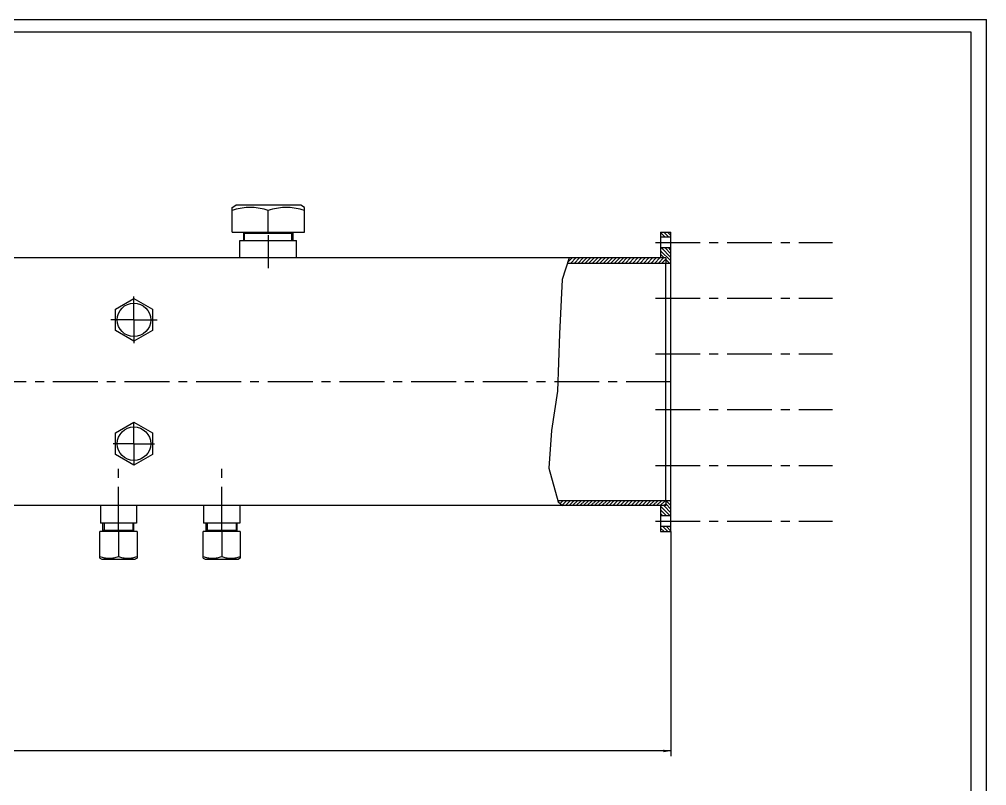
# Model space of a CAD drawing. Header units: millimetres. Extents: x 0 to 841, y 0 to 594.
# Drawn here: x 466.3 to 841, y 297 to 594 of the extents above; entities that cross this region are included whole.
import ezdxf

# ---------------------------------------------------------------- set-up
doc = ezdxf.new("R2010")
doc.units = ezdxf.units.MM
doc.header["$LTSCALE"] = 46.255
doc.linetypes.add('CENTER', pattern=[0.6, 0.375, -0.075, 0.075, -0.075])
doc.layers.get('0').update_dxf_attribs({"linetype": 'CONTINUOUS'})
for name, color, linetype in [('ALL_AXIS', 7, 'CONTINUOUS'), ('ALL_DIMENSIONS', 7, 'CONTINUOUS'), ('ALL_ROUND', 7, 'CONTINUOUS')]:
    doc.layers.add(name, color=color, linetype=linetype)
doc.styles.get("Standard").update_dxf_attribs({"font": 'txt', "width": 0.7})
doc.dimstyles.new('DIMSTYLE_1', dxfattribs={"dimtxt": 3.5, "dimasz": 3, "dimexe": 0.18, "dimexo": 0.0625, "dimgap": 0.09, "dimtad": 1, "dimdec": 5, "dimlfac": 2.5, "dimdsep": 46, "dimtxsty": 'STANDARD', "dimblk": '_FILLED', "dimblk1": '_FILLED', "dimblk2": '_FILLED', "dimcen": 0.09, "dimadec": 0, "dimazin": 0, "dimtp": 1.2, "dimtm": 1.2, "dimtfac": 1, "dimtdec": 5, "dimtofl": 0, "dimtmove": 0, "dimatfit": 3, "dimldrblk": '_FILLED', "dimfxl": 1, "dimtolj": 1, "dimarcsym": 0})

# ---------------------------------------------------------------- blocks, each defined once
blk = doc.blocks.new('_FILLED')
at = {"color": 0, "linetype": 'BYBLOCK'}
blk.add_solid([(0, 0), (-1, 0.17), (-1, -0.17)], dxfattribs=at)
blk = doc.blocks.new('*D0')
at = {"layer": 'ALL_DIMENSIONS', "color": 2, "linetype": 'CONTINUOUS'}
for p, q in [((122.73, 395.53), (122.73, 308.46)), ((718.73, 395.53), (718.73, 308.46)), ((122.73, 310.46), (420.73, 310.46)), ((718.73, 310.46), (420.73, 310.46))]:
    blk.add_line(p, q, dxfattribs=at)
at = {"layer": 'ALL_DIMENSIONS', "color": 2, "linetype": 'CONTINUOUS', "xscale": 3, "yscale": 3, "zscale": 3, "rotation": 180}
blk.add_blockref('_FILLED', (122.73, 310.46), dxfattribs=at)
at = {"layer": 'ALL_DIMENSIONS', "color": 2, "linetype": 'CONTINUOUS', "xscale": 3, "yscale": 3, "zscale": 3}
blk.add_blockref('_FILLED', (718.73, 310.46), dxfattribs=at)

msp = doc.modelspace()

# ---------------------------------------------------------------- linework, layer by layer
at = {"color": 7, "linetype": 'CONTINUOUS'}
for p, q in [((0, 594), (841, 594)), ((841, 0), (841, 594)), ((835, 589), (20, 589)), ((835, 5), (835, 589)), ((548.7284775, 511.534471), (576.7284775, 511.534471)), ((572.3284775, 511.134471), (553.1284775, 511.134471)), ((714.7284775, 511.534471), (718.7284775, 511.534471)), ((714.7284775, 511.534471), (714.7284775, 501.534471)), ((718.7284775, 509.634471), (714.7284775, 509.634471)), ((718.7284775, 395.534471), (718.7284775, 511.534471)), ((718.7284775, 505.434471), (714.7284775, 505.434471)), ((716.7284775, 501.534471), (126.7284775, 501.534471)), ((679.2341664, 501.534471), (676.5866255, 493.1691202)), ((678.6011885, 499.534471), (718.7284775, 499.534471)), ((716.7284775, 501.534471), (716.7284775, 499.534471)), ((716.7284775, 411.454471), (716.7284775, 495.614471)), ((676.5866255, 493.1691202), (675.6102814, 472.1388027)), ((675.6102814, 472.1388027), (674.7244785, 449.8865454)), ((674.7244785, 449.8865454), (672.5106432, 434.602619)), ((672.5106432, 434.602619), (671.4740534, 420.0897825)), ((671.4740534, 420.0897825), (675.008472, 407.0035266)), ((716.7284775, 405.534471), (126.7284775, 405.534471)), ((674.8650712, 407.534471), (718.7284775, 407.534471)), ((675.008472, 407.0035266), (676.7536727, 405.534471)), ((714.7284775, 405.534471), (714.7284775, 395.534471)), ((716.7284775, 407.534471), (716.7284775, 405.534471)), ((718.7284775, 401.634471), (714.7284775, 401.634471)), ((718.7284775, 397.434471), (714.7284775, 397.434471)), ((511.9284775, 395.534471), (497.5284775, 395.534471)), ((510.7284775, 395.934471), (498.7284775, 395.934471)), ((551.9284775, 395.534471), (537.5284775, 395.534471)), ((550.7284775, 395.934471), (538.7284775, 395.934471)), ((714.7284775, 395.534471), (718.7284775, 395.534471))]:
    msp.add_line(p, q, dxfattribs=at)
at = {"color": 2, "linetype": 'CONTINUOUS'}
for p, q in [((553.5284775, 508.334471), (553.5284775, 511.134471)), ((571.9284775, 508.334471), (571.9284775, 511.134471)), ((716.5058368, 509.634471), (714.7284775, 511.4118303)), ((715.0916232, 509.634471), (714.7284775, 509.9976167)), ((717.9200503, 509.634471), (716.0200503, 511.534471)), ((718.7284775, 510.2402574), (717.4342639, 511.534471)), ((718.7284775, 500.3407625), (714.7284775, 504.3407625)), ((716.1205554, 501.534471), (714.7284775, 502.9265489)), ((718.7284775, 501.754976), (715.0489825, 505.434471)), ((718.7284775, 503.1691896), (716.4631961, 505.434471)), ((718.7284775, 504.5834032), (717.8774096, 505.434471)), ((678.6571165, 499.7111849), (680.4804026, 501.534471)), ((679.8946162, 499.534471), (681.8946162, 501.534471)), ((681.3088297, 499.534471), (683.3088297, 501.534471)), ((682.7230433, 499.534471), (684.7230433, 501.534471)), ((684.1372568, 499.534471), (686.1372568, 501.534471)), ((685.5514704, 499.534471), (687.5514704, 501.534471)), ((686.965684, 499.534471), (688.965684, 501.534471)), ((688.3798975, 499.534471), (690.3798975, 501.534471)), ((689.7941111, 499.534471), (691.7941111, 501.534471)), ((691.2083247, 499.534471), (693.2083247, 501.534471)), ((692.6225382, 499.534471), (694.6225382, 501.534471)), ((694.0367518, 499.534471), (696.0367518, 501.534471)), ((695.4509653, 499.534471), (697.4509653, 501.534471)), ((696.8651789, 499.534471), (698.8651789, 501.534471)), ((698.2793925, 499.534471), (700.2793925, 501.534471)), ((699.693606, 499.534471), (701.693606, 501.534471)), ((701.1078196, 499.534471), (703.1078196, 501.534471)), ((702.5220332, 499.534471), (704.5220332, 501.534471)), ((703.9362467, 499.534471), (705.9362467, 501.534471)), ((705.3504603, 499.534471), (707.3504603, 501.534471)), ((706.7646738, 499.534471), (708.7646738, 501.534471)), ((708.1788874, 499.534471), (710.1788874, 501.534471)), ((709.593101, 499.534471), (711.593101, 501.534471)), ((711.0073145, 499.534471), (713.0073145, 501.534471)), ((712.4215281, 499.534471), (714.4215281, 501.534471)), ((713.8357416, 499.534471), (715.8357416, 501.534471)), ((715.2499552, 499.534471), (716.7284775, 501.0129932)), ((716.6641688, 499.534471), (716.7284775, 499.5987797)), ((718.1205554, 499.534471), (716.7284775, 500.9265489)), ((675.0282577, 406.9868716), (675.575857, 407.534471)), ((675.7961138, 406.3405142), (676.9900706, 407.534471)), ((676.56397, 405.6941568), (678.4042841, 407.534471)), ((677.8184977, 405.534471), (679.8184977, 407.534471)), ((679.2327113, 405.534471), (681.2327113, 407.534471)), ((680.6469248, 405.534471), (682.6469248, 407.534471)), ((682.0611384, 405.534471), (684.0611384, 407.534471)), ((683.475352, 405.534471), (685.475352, 407.534471)), ((684.8895655, 405.534471), (686.8895655, 407.534471)), ((686.3037791, 405.534471), (688.3037791, 407.534471)), ((687.7179926, 405.534471), (689.7179926, 407.534471)), ((689.1322062, 405.534471), (691.1322062, 407.534471)), ((690.5464198, 405.534471), (692.5464198, 407.534471)), ((691.9606333, 405.534471), (693.9606333, 407.534471)), ((693.3748469, 405.534471), (695.3748469, 407.534471)), ((694.7890605, 405.534471), (696.7890605, 407.534471)), ((696.203274, 405.534471), (698.203274, 407.534471)), ((697.6174876, 405.534471), (699.6174876, 407.534471)), ((699.0317011, 405.534471), (701.0317011, 407.534471)), ((700.4459147, 405.534471), (702.4459147, 407.534471)), ((701.8601283, 405.534471), (703.8601283, 407.534471)), ((703.2743418, 405.534471), (705.2743418, 407.534471)), ((704.6885554, 405.534471), (706.6885554, 407.534471)), ((706.102769, 405.534471), (708.102769, 407.534471)), ((707.5169825, 405.534471), (709.5169825, 407.534471)), ((708.9311961, 405.534471), (710.9311961, 407.534471)), ((710.3454096, 405.534471), (712.3454096, 407.534471)), ((711.7596232, 405.534471), (713.7596232, 407.534471)), ((713.1738368, 405.534471), (715.1738368, 407.534471)), ((714.5880503, 405.534471), (716.5880503, 407.534471)), ((718.4398196, 401.634471), (714.7284775, 405.3458131)), ((718.7284775, 402.7600267), (715.9540332, 405.534471)), ((716.0022639, 405.534471), (716.7284775, 406.2606845)), ((718.7284775, 404.1742402), (716.7284775, 406.1742402)), ((718.7284775, 405.5884538), (716.7824603, 407.534471)), ((718.7284775, 407.0026674), (718.1966738, 407.534471)), ((717.025606, 401.634471), (714.7284775, 403.9315996)), ((715.6113925, 401.634471), (714.7284775, 402.517386)), ((499.1284775, 398.734471), (499.1284775, 395.934471)), ((510.3284775, 398.734471), (510.3284775, 395.934471)), ((539.1284775, 398.734471), (539.1284775, 395.934471)), ((550.3284775, 398.734471), (550.3284775, 395.934471)), ((717.4687518, 395.534471), (715.5687518, 397.434471)), ((718.7284775, 395.6889589), (716.9829653, 397.434471)), ((718.7284775, 397.1031724), (718.3971789, 397.434471)), ((716.0545382, 395.534471), (714.7284775, 396.8605317))]:
    msp.add_line(p, q, dxfattribs=at)
at = {"layer": 'ALL_AXIS', "color": 7, "linetype": 'CONTINUOUS'}
for p, q in [((548.7284775, 521.1261806), (550.1284775, 521.934471)), ((548.7284775, 511.534471), (548.7284775, 521.1261806)), ((575.3284775, 521.934471), (550.1284775, 521.934471)), ((576.7284775, 521.1261806), (575.3284775, 521.934471)), ((576.7284775, 511.534471), (576.7284775, 521.1261806)), ((562.7284775, 511.534471), (562.7284775, 519.875751)), ((553.1284775, 511.134471), (572.3284775, 511.134471)), ((553.1284775, 511.134471), (553.1284775, 508.334471)), ((553.5284775, 511.134471), (553.5284775, 511.534471)), ((571.9284775, 511.134471), (571.9284775, 511.534471)), ((572.3284775, 511.134471), (572.3284775, 508.334471)), ((551.7284775, 508.334471), (573.7284775, 508.334471)), ((551.7284775, 501.534471), (551.7284775, 508.334471)), ((573.7284775, 501.534471), (573.7284775, 508.334471)), ((503.5284775, 481.6913929), (510.7284775, 485.8483149)), ((510.7284775, 485.8483149), (517.9284775, 481.6913929)), ((503.5284775, 473.377549), (503.5284775, 481.6913929)), ((517.9284775, 481.6913929), (517.9284775, 473.377549)), ((510.7284775, 469.2206271), (503.5284775, 473.377549)), ((517.9284775, 473.377549), (510.7284775, 469.2206271)), ((503.5284775, 433.6913929), (510.7284775, 437.8483149)), ((510.7284775, 437.8483149), (517.9284775, 433.6913929)), ((503.5284775, 425.377549), (503.5284775, 433.6913929)), ((517.9284775, 433.6913929), (517.9284775, 425.377549)), ((510.7284775, 421.2206271), (503.5284775, 425.377549)), ((517.9284775, 425.377549), (510.7284775, 421.2206271)), ((497.7284775, 405.534471), (497.7284775, 398.734471)), ((511.7284775, 405.534471), (511.7284775, 398.734471)), ((537.7284775, 405.534471), (537.7284775, 398.734471)), ((551.7284775, 405.534471), (551.7284775, 398.734471)), ((511.7284775, 398.734471), (497.7284775, 398.734471)), ((498.7284775, 395.934471), (498.7284775, 398.734471)), ((510.7284775, 395.934471), (510.7284775, 398.734471)), ((551.7284775, 398.734471), (537.7284775, 398.734471)), ((538.7284775, 395.934471), (538.7284775, 398.734471)), ((550.7284775, 395.934471), (550.7284775, 398.734471)), ((497.5284775, 385.1501632), (497.5284775, 395.534471)), ((510.7284775, 395.934471), (498.7284775, 395.934471)), ((499.1284775, 395.934471), (499.1284775, 395.534471)), ((504.7284775, 395.534471), (504.7284775, 385.7932412)), ((510.3284775, 395.934471), (510.3284775, 395.534471)), ((511.9284775, 395.534471), (511.9284775, 385.1501632)), ((537.5284775, 385.1501632), (537.5284775, 395.534471)), ((550.7284775, 395.934471), (538.7284775, 395.934471)), ((539.1284775, 395.934471), (539.1284775, 395.534471)), ((544.7284775, 395.534471), (544.7284775, 385.7932412)), ((550.3284775, 395.934471), (550.3284775, 395.534471)), ((551.9284775, 395.534471), (551.9284775, 385.1501632)), ((497.5284775, 385.1501632), (498.2484775, 384.734471)), ((498.2484775, 384.734471), (511.2084775, 384.734471)), ((511.9284775, 385.1501632), (511.2084775, 384.734471)), ((537.5284775, 385.1501632), (538.2484775, 384.734471)), ((538.2484775, 384.734471), (551.2084775, 384.734471)), ((551.9284775, 385.1501632), (551.2084775, 384.734471))]:
    msp.add_line(p, q, dxfattribs=at)
at = {"layer": 'ALL_AXIS', "color": 7, "linetype": 'CENTER'}
for p, q in [((562.7284775, 510.334471), (562.7284775, 497.534471)), ((712.7284775, 507.534471), (781.2884775, 507.534471)), ((510.7284775, 477.534471), (510.7284775, 486.534471)), ((712.7284775, 485.934471), (781.2884775, 485.934471)), ((510.7284775, 477.534471), (501.7284775, 477.534471)), ((510.7284775, 477.534471), (519.7284775, 477.534471)), ((510.7284775, 477.534471), (510.7284775, 468.534471)), ((712.7284775, 464.334471), (781.2884775, 464.334471)), ((718.7284775, 453.534471), (122.7284775, 453.534471)), ((712.7284775, 442.734471), (781.2884775, 442.734471)), ((510.7284775, 429.534471), (510.7284775, 437.534471)), ((510.7284775, 429.534471), (502.7284775, 429.534471)), ((510.7284775, 429.534471), (518.7284775, 429.534471)), ((510.7284775, 429.534471), (510.7284775, 421.534471)), ((504.7284775, 395.534471), (504.7284775, 419.934471)), ((544.7284775, 395.534471), (544.7284775, 419.934471)), ((712.7284775, 421.134471), (781.2884775, 421.134471)), ((712.7284775, 399.534471), (781.2884775, 399.534471))]:
    msp.add_line(p, q, dxfattribs=at)
at = {"layer": 'ALL_AXIS', "color": 7, "linetype": 'CONTINUOUS'}
for points in [[(562.7284775, 519.875751), (561.9114036, 520.1360609), (561.1096457, 520.3658328), (560.3254749, 520.5648412), (559.5520783, 520.7337627), (558.7838407, 520.8735145), (558.0194409, 520.9831494), (557.2556436, 521.0622302), (556.492575, 521.1101449), (555.7291791, 521.1260423), (554.9657672, 521.1102031), (554.2026527, 521.062342), (553.4387739, 520.9833053), (552.6742676, 520.8737038), (551.9058526, 520.7339584), (551.1321085, 520.5649843), (550.3475904, 520.3659088), (549.5456403, 520.1360935), (548.7284775, 519.875751)], [(576.7284775, 519.875751), (575.9114036, 520.1360609), (575.1096457, 520.3658328), (574.3254749, 520.5648412), (573.5520783, 520.7337627), (572.7838407, 520.8735145), (572.0194409, 520.9831494), (571.2556436, 521.0622302), (570.492575, 521.1101449), (569.7291791, 521.1260423), (568.9657672, 521.1102031), (568.2026527, 521.062342), (567.4387739, 520.9833053), (566.6742676, 520.8737038), (565.9058526, 520.7339584), (565.1321085, 520.5649843), (564.3475904, 520.3659088), (563.5456403, 520.1360935), (562.7284775, 519.875751)], [(497.5284775, 385.7932412), (497.9487007, 385.6593637), (498.3610406, 385.5411935), (498.7643282, 385.438847), (499.1620709, 385.3519747), (499.5571602, 385.2801037), (499.9502757, 385.2237211), (500.3430825, 385.1830516), (500.7355149, 385.15841), (501.1281157, 385.1502343), (501.5207246, 385.15838), (501.9131803, 385.1829939), (502.3060285, 385.2236406), (502.6991979, 385.2800057), (503.0943778, 385.3518732), (503.4922994, 385.4387724), (503.8957663, 385.5411535), (504.3082066, 385.6593464), (504.7284775, 385.7932412)], [(504.7284775, 385.7932412), (505.1487007, 385.6593637), (505.5610406, 385.5411935), (505.9643282, 385.438847), (506.3620709, 385.3519747), (506.7571602, 385.2801037), (507.1502757, 385.2237211), (507.5430825, 385.1830516), (507.935515, 385.15841), (508.3281157, 385.1502343), (508.7207246, 385.15838), (509.1131803, 385.1829939), (509.5060285, 385.2236406), (509.8991979, 385.2800057), (510.2943778, 385.3518732), (510.6922994, 385.4387724), (511.0957663, 385.5411535), (511.5082066, 385.6593464), (511.9284775, 385.7932412)], [(537.5284775, 385.7932412), (537.9487007, 385.6593637), (538.3610406, 385.5411935), (538.7643282, 385.438847), (539.1620709, 385.3519747), (539.5571602, 385.2801037), (539.9502757, 385.2237211), (540.3430825, 385.1830516), (540.735515, 385.15841), (541.1281157, 385.1502343), (541.5207246, 385.15838), (541.9131803, 385.1829939), (542.3060285, 385.2236406), (542.6991979, 385.2800057), (543.0943778, 385.3518732), (543.4922994, 385.4387724), (543.8957663, 385.5411535), (544.3082066, 385.6593464), (544.7284775, 385.7932412)], [(544.7284775, 385.7932412), (545.1487007, 385.6593637), (545.5610406, 385.5411935), (545.9643282, 385.438847), (546.3620709, 385.3519747), (546.7571602, 385.2801037), (547.1502757, 385.2237211), (547.5430825, 385.1830516), (547.9355149, 385.15841), (548.3281157, 385.1502343), (548.7207246, 385.15838), (549.1131803, 385.1829939), (549.5060285, 385.2236406), (549.8991979, 385.2800057), (550.2943778, 385.3518732), (550.6922994, 385.4387724), (551.0957663, 385.5411535), (551.5082066, 385.6593464), (551.9284775, 385.7932412)]]:
    msp.add_lwpolyline(points, dxfattribs=at)
for centre in [(510.7284775, 477.534471), (510.7284775, 429.534471)]:
    msp.add_circle(centre, 6.48, dxfattribs=at)
at = {"layer": 'ALL_ROUND', "color": 7, "linetype": 'CONTINUOUS'}
msp.add_line((716.7284775, 407.534471), (716.7284775, 499.534471), dxfattribs=at)

# ---------------------------------------------------------------- dimensions: what is measured, and where the dimension line sits
at = {"layer": 'ALL_DIMENSIONS', "color": 2, "linetype": 'CONTINUOUS'}
dim = msp.add_linear_dim(base=(718.7284775, 310.4598744), p1=(122.7284775, 395.534471), p2=(718.7284775, 395.534471), dimstyle='DIMSTYLE_1', dxfattribs=at)
dim.commit()
dim.dimension.update_dxf_attribs({"geometry": '*D0', "text_midpoint": (415.8284775, 311.3348744), "dimtype": 160})

doc.saveas('drawing.dxf')
